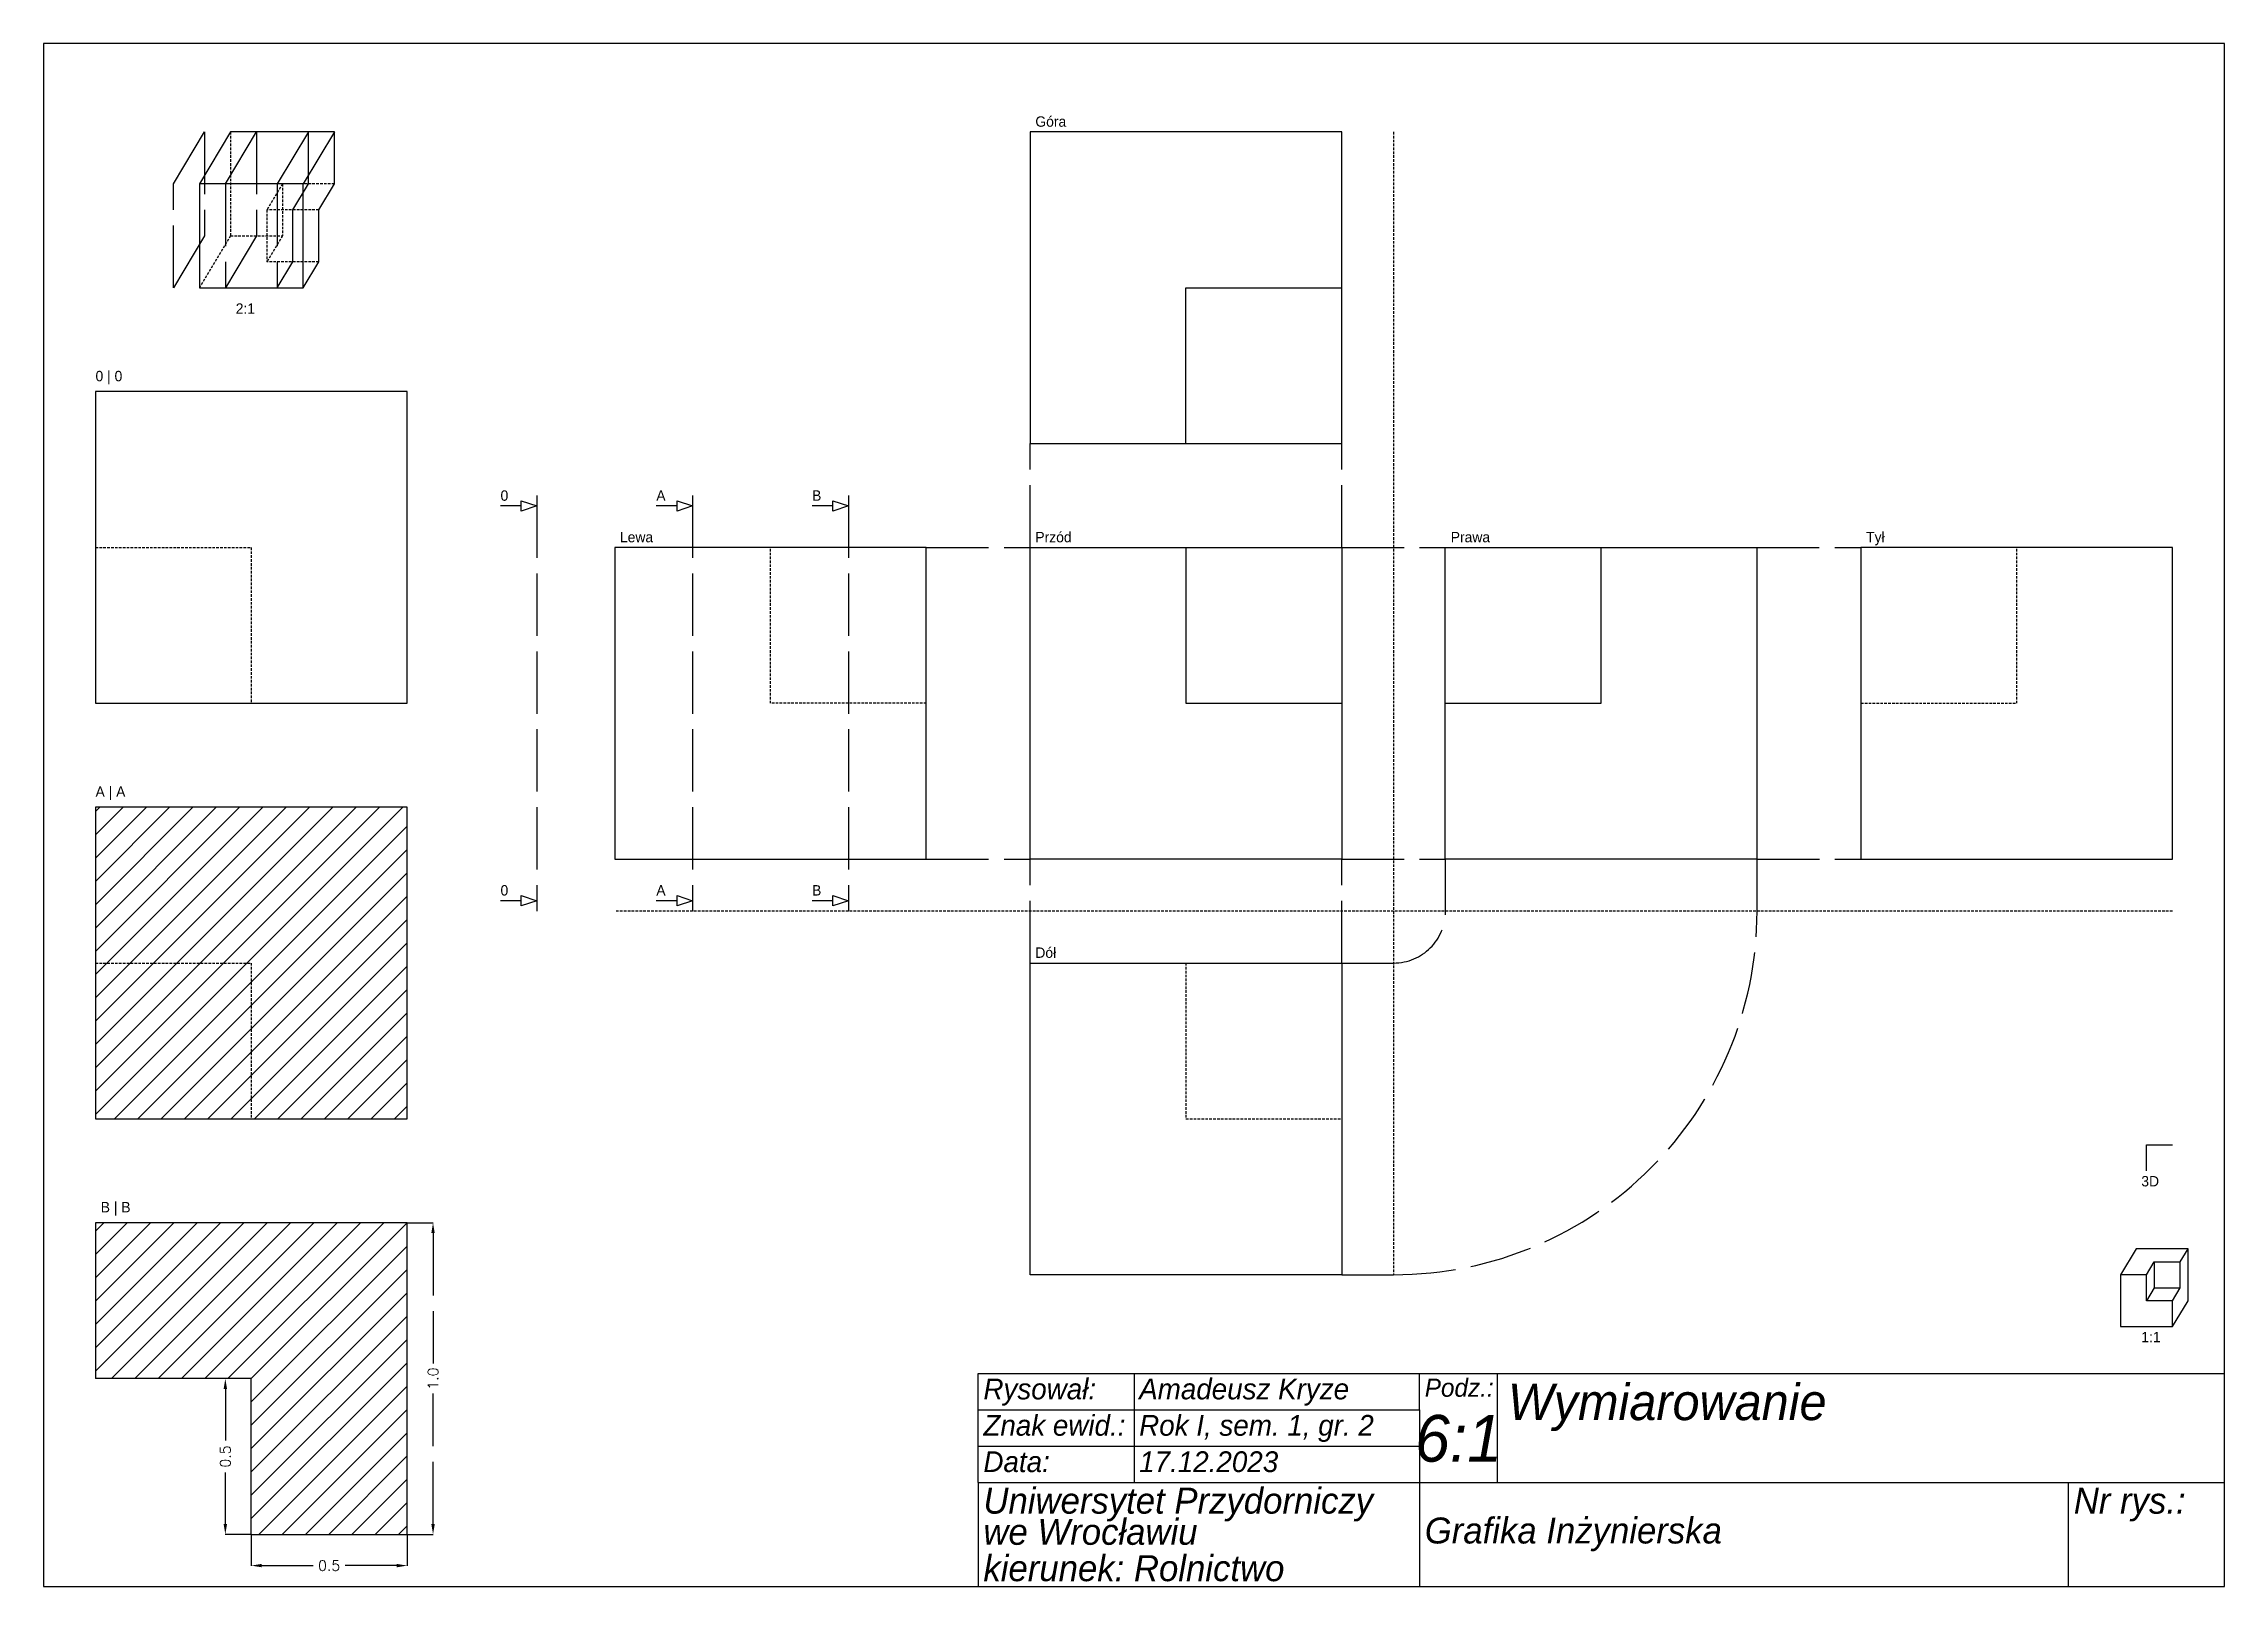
# Model space of a CAD drawing. Header units: inches. Extents: x 0 to 420, y 0 to 297.
import ezdxf

# ---------------------------------------------------------------- set-up
doc = ezdxf.new("R2010")
doc.units = ezdxf.units.IN
doc.linetypes.add('ACAD_ISO02W100', pattern=[15, 12, -3])
doc.linetypes.add('DASHED', pattern=[0.75, 0.5, -0.25])
for name, color, linetype in [('L0.5', 7, 'Continuous'), ('L0.5D', 253, 'DASHED'), ('Pomocnicze', 4, 'ACAD_ISO02W100'), ('Przekroje', 2, 'ACAD_ISO02W100'), ('Workspace', 254, 'Continuous')]:
    doc.layers.add(name, color=color, linetype=linetype)
doc.styles.get("Standard").update_dxf_attribs({"font": 'simplex.shx', "bigfont": '@extfont2.shx'})
doc.dimstyles.get("Standard").update_dxf_attribs({"dimtxt": 2, "dimasz": 2, "dimexe": 0.05, "dimexo": 0.05, "dimgap": 1, "dimtad": 0, "dimzin": 0, "dimdsep": 46, "dimtxsty": 'Standard', "dimcen": 2, "dimadec": 0, "dimazin": 3, "dimtfac": 1, "dimtofl": 0, "dimtmove": 0, "dimatfit": 3, "dimfxl": 1, "dimtolj": 1, "dimtzin": 0, "dimarcsym": 0})

# ---------------------------------------------------------------- blocks, each defined once
blk = doc.blocks.new('*D10')
at = {"layer": 'Przekroje', "color": 0, "lineweight": -2, "transparency": 16777216}
for p, q in [((39.95, 40), (34.95, 40)), ((35, 38), (35, 28.1)), ((35, 12), (35, 21.9)), ((39.95, 10), (34.95, 10))]:
    blk.add_line(p, q, dxfattribs=at)
at = {"layer": 'Przekroje', "color": 0, "transparency": 16777216}
for points in [[(34.67, 38), (35.33, 38), (35, 40)], [(34.67, 12), (35.33, 12), (35, 10)]]:
    blk.add_solid(points, dxfattribs=at)
at = {"layer": 'Przekroje', "color": 0, "transparency": 16777216, "insert": (35, 25), "char_height": 2, "attachment_point": 5, "rotation": 90}
blk.add_mtext('\\A1;{\\Fsimplex,@extfont2|c238;0.5}', dxfattribs=at)
blk = doc.blocks.new('*D11')
at = {"layer": 'Przekroje', "color": 0, "lineweight": -2, "transparency": 16777216}
for p, q in [((70.05, 70), (75.05, 70)), ((75, 68), (75, 42.9)), ((75, 12), (75, 37.1)), ((70.05, 10), (75.05, 10))]:
    blk.add_line(p, q, dxfattribs=at)
at = {"layer": 'Przekroje', "color": 0, "transparency": 16777216}
for points in [[(74.67, 68), (75.33, 68), (75, 70)], [(74.67, 12), (75.33, 12), (75, 10)]]:
    blk.add_solid(points, dxfattribs=at)
at = {"layer": 'Przekroje', "color": 0, "transparency": 16777216, "insert": (75, 40), "char_height": 2, "attachment_point": 5, "rotation": 90}
blk.add_mtext('\\A1;{\\Fsimplex,@extfont2|c238;1.0}', dxfattribs=at)
blk = doc.blocks.new('*D12')
at = {"layer": 'Przekroje', "color": 0, "lineweight": -2, "transparency": 16777216}
for p, q in [((40, 9.95), (40, 3.95)), ((70, 9.95), (70, 3.95)), ((42, 4), (51.9, 4)), ((68, 4), (58.1, 4))]:
    blk.add_line(p, q, dxfattribs=at)
at = {"layer": 'Przekroje', "color": 0, "transparency": 16777216}
for points in [[(42, 4.33), (42, 3.67), (40, 4)], [(68, 4.33), (68, 3.67), (70, 4)]]:
    blk.add_solid(points, dxfattribs=at)
at = {"layer": 'Przekroje', "color": 0, "transparency": 16777216, "insert": (55, 4), "char_height": 2, "attachment_point": 5}
blk.add_mtext('\\A1;{\\Fsimplex,@extfont2|c238;0.5}', dxfattribs=at)

msp = doc.modelspace()

# ---------------------------------------------------------------- hatches: boundary and pattern name
at = {"layer": 'Przekroje'}
h = msp.add_hatch(dxfattribs=at)
h.set_pattern_fill('ANSI31', color=256)
h.paths.add_polyline_path([(70, 150), (10, 150), (10, 120), (40, 120), (40, 90), (70, 90)])
h.paths.add_polyline_path([(40, 120), (10, 120), (10, 90), (40, 90)], flags=17)
h = msp.add_hatch(dxfattribs=at)
h.set_pattern_fill('ANSI31', color=256)
h.paths.add_polyline_path([(70, 70), (10, 70), (10, 40), (40, 40), (40, 10), (70, 10)])

# ---------------------------------------------------------------- linework, layer by layer
at = {"layer": 'L0.5'}
for p, q in [((56, 280), (36, 280)), ((56, 280), (50, 270)), ((56, 270), (56, 280)), ((250, 280), (190, 280)), ((190, 280), (190, 220)), ((250, 220), (250, 280)), ((53, 265), (56, 270)), ((53, 255), (53, 265)), ((220, 220), (220, 250)), ((220, 250), (250, 250)), ((70, 230), (10, 230)), ((10, 230), (10, 170)), ((70, 170), (70, 230)), ((190, 220), (250, 220)), ((190, 140), (190, 200)), ((190, 200), (250, 200)), ((220, 200), (220, 170)), ((250, 200), (250, 140)), ((269.946, 140), (269.946, 200)), ((269.946, 200), (329.946, 200)), ((300, 170), (300, 200)), ((329.946, 200), (329.946, 140)), ((410, 200), (350, 200)), ((350, 200), (350, 140)), ((410, 140), (410, 200)), ((10, 170), (70, 170)), ((220, 170), (250, 170)), ((269.946, 170), (300, 170)), ((70, 150), (10, 150)), ((10, 150), (10, 90)), ((70, 90), (70, 150)), ((250, 140), (190, 140)), ((329.946, 140), (269.946, 140)), ((350, 140), (410, 140)), ((190, 60), (190, 120)), ((190, 120), (250, 120)), ((250, 120), (250, 60)), ((10, 90), (70, 90)), ((70, 70), (10, 70)), ((10, 70), (10, 40)), ((70, 10), (70, 70)), ((250, 60), (190, 60)), ((40, 40), (10, 40)), ((40, 10), (40, 40)), ((40, 10), (70, 10))]:
    msp.add_line(p, q, dxfattribs=at)
msp.add_lwpolyline([(170, 140), (170, 200), (110, 200), (110, 140)], close=True, dxfattribs=at)
at = {"layer": 'L0.5', "elevation": 10}
msp.add_lwpolyline([(405, 80), (405, 85), (410, 85)], dxfattribs=at)
at = {"layer": 'L0.5D'}
for p, q in [((36, 280), (36, 260)), ((260, 280), (260, 60)), ((46, 270), (43, 265)), ((56, 270), (46, 270)), ((46, 270), (46, 260)), ((53, 265), (43, 265)), ((43, 265), (43, 255)), ((36, 260), (30, 250)), ((36, 260), (46, 260)), ((46, 260), (43, 255)), ((53, 255), (43, 255)), ((10, 200), (40, 200)), ((40, 200), (40, 170)), ((380, 170), (380, 200)), ((350, 170), (380, 170)), ((410, 130), (110, 130)), ((10, 120), (40, 120)), ((40, 120), (40, 90)), ((220, 120), (220, 90)), ((220, 90), (250, 90))]:
    msp.add_line(p, q, dxfattribs=at)
msp.add_lwpolyline([(170, 170), (140, 170), (140, 200)], dxfattribs=at)
at = {"layer": 'Pomocnicze'}
for p, q in [((190, 200), (190, 220)), ((250, 200), (250, 220)), ((170, 200), (190, 200)), ((250, 200), (269.946, 200)), ((329.946, 200), (350, 200)), ((170, 140), (190, 140)), ((190, 120), (190, 140)), ((250, 140), (269.946, 140)), ((250, 120), (250, 140)), ((270, 130), (270, 140)), ((330, 130), (330, 140)), ((330, 140), (350, 140)), ((250, 120), (260, 120)), ((250, 60), (260, 60))]:
    msp.add_line(p, q, dxfattribs=at)
for radius in [10, 70]:
    msp.add_arc((260, 130), radius, 270, 0, dxfattribs=at)
at = {"layer": 'Przekroje'}
for p, q in [((25, 270), (31, 280)), ((31, 280), (31, 260)), ((35, 270), (41, 280)), ((41, 280), (41, 260)), ((51, 280), (45, 270)), ((51, 270), (51, 280)), ((25, 250), (25, 270)), ((35, 270), (35, 250)), ((45, 270), (45, 250)), ((48, 265), (51, 270)), ((48, 255), (48, 265)), ((31, 260), (25, 250)), ((41, 260), (35, 250)), ((45, 250), (48, 255)), ((95, 210), (95, 130)), ((125, 210), (125, 130)), ((155, 210), (155, 130)), ((92, 208), (88, 208)), ((92, 208), (92, 209)), ((92, 209), (95, 208)), ((95, 208), (92, 207)), ((92, 207), (92, 208)), ((122, 208), (118, 208)), ((122, 208), (122, 209)), ((122, 209), (125, 208)), ((125, 208), (122, 207)), ((122, 207), (122, 208)), ((152, 208), (148, 208)), ((152, 208), (152, 209)), ((152, 209), (155, 208)), ((155, 208), (152, 207)), ((152, 207), (152, 208)), ((92, 132), (88, 132)), ((92, 132), (92, 133)), ((92, 133), (95, 132)), ((95, 132), (92, 131)), ((92, 131), (92, 132)), ((122, 132), (118, 132)), ((122, 132), (122, 133)), ((122, 133), (125, 132)), ((125, 132), (122, 131)), ((122, 131), (122, 132)), ((152, 132), (148, 132)), ((152, 132), (152, 133)), ((152, 133), (155, 132)), ((155, 132), (152, 131)), ((152, 131), (152, 132))]:
    msp.add_line(p, q, dxfattribs=at)
at = {"layer": 'Workspace'}
for p, q in [((420, 297), (0, 297)), ((0, 297), (0, 0)), ((420, 0), (420, 297)), ((36, 280), (30, 270)), ((50, 270), (30, 270)), ((30, 270), (30, 250)), ((50, 250), (50, 270)), ((50, 250), (53, 255)), ((30, 250), (50, 250)), ((403, 65), (400, 60)), ((413, 65), (403, 65)), ((411.5, 62.5), (413, 65)), ((413, 55), (413, 65)), ((405, 60), (400, 60)), ((400, 60), (400, 50)), ((405, 60), (406.5, 62.5)), ((405, 55), (405, 60)), ((406.5, 62.5), (411.5, 62.5)), ((406.5, 62.5), (406.5, 57.5)), ((411.5, 57.5), (411.5, 62.5)), ((406.5, 57.5), (405, 55)), ((410, 55), (405, 55)), ((406.5, 57.5), (411.5, 57.5)), ((410, 55), (411.5, 57.5)), ((410, 50), (410, 55)), ((410, 50), (413, 55)), ((400, 50), (410, 50)), ((180, 41), (420, 41)), ((180, 34), (180, 41)), ((210, 41), (210, 20)), ((265, 34), (265, 41)), ((280, 20), (280, 41)), ((180, 27), (180, 34)), ((180, 34), (265, 34)), ((265, 34), (265, 20)), ((180, 20), (180, 27)), ((180, 27), (265, 27)), ((180, 20), (420, 20)), ((180, 20), (180, 0)), ((265, 20), (265, 0)), ((390, 0), (390, 20)), ((0, 0), (420, 0))]:
    msp.add_line(p, q, dxfattribs=at)

# ---------------------------------------------------------------- texts
at = {"layer": 'L0.5', "insert": (404, 79), "char_height": 2, "attachment_point": 1}
msp.add_mtext_dynamic_manual_height_columns('{\\fosifont|b0|i0|c238|p0;3D}', width=7, gutter_width=1, heights=[0], dxfattribs=at)
at = {"layer": 'Pomocnicze', "char_height": 2, "attachment_point": 1}
for s, insert in [('{\\fosifont|b0|i0|c238|p0;Góra}', (191, 283)), ('{\\fosifont|b0|i0|c238|p0;Lewa}', (111, 203)), ('{\\fosifont|b0|i0|c238|p0;Przód}', (191, 203)), ('{\\fosifont|b0|i0|c238|p0;Prawa}', (271, 203)), ('{\\fosifont|b0|i0|c238|p0;Tył}', (351, 203)), ('{\\fosifont|b0|i0|c238|p0;Dół}', (191, 123))]:
    msp.add_mtext_dynamic_manual_height_columns(s, width=29, gutter_width=1, heights=[0], dxfattribs=dict(at, insert=insert))
at = {"layer": 'Przekroje', "char_height": 2, "attachment_point": 1}
for s, insert in [('{\\fosifont|b0|i0|c238|p0;0 | 0}', (10, 234)), ('{\\fosifont|b0|i0|c238|p0;0}', (88, 211)), ('{\\fosifont|b0|i0|c238|p0;A}', (118, 211)), ('{\\fosifont|b0|i0|c238|p0;B}', (148, 211)), ('{\\fosifont|b0|i0|c238|p0;A | A}', (10, 154)), ('{\\fosifont|b0|i0|c238|p0;0}', (88, 135)), ('{\\fosifont|b0|i0|c238|p0;A}', (118, 135)), ('{\\fosifont|b0|i0|c238|p0;B}', (148, 135)), ('{\\fosifont|b0|i0|c238|p0;B | B}', (11, 74))]:
    msp.add_mtext_dynamic_manual_height_columns(s, width=29, gutter_width=1, heights=[0], dxfattribs=dict(at, insert=insert))
at = {"layer": 'Workspace'}
for s, width, heights, insert, char_height, attachment_point in [('\\pxql;{\\fosifont|b0|i0|c238|p0;2:1}', 12, [4.667], (37, 247), 2, 1), ('\\pxql;{\\fosifont|b0|i0|c238|p0;1:1}', 12, [4.667], (404, 49), 2, 1), ('\\pxql;{\\fosifont|b0|i1|c0|p0;Amadeusz Kryze}', 54, [1.012], (211, 40), 4, 1), ('\\pxql;{\\fosifont|b0|i1|c238|p0;Podz.:}', 14, [1.012], (266, 40), 3.5, 1), ('\\pxql;{\\fosifont|b0|i1|c238|p0;Wymiarowanie}', 59, [1.012], (282, 39), 7, 1), ('\\pxql;{\\fosifont|b0|i1|c0|p0;Znak ewid.:}', 29, [1.012], (181, 33), 4, 1), ('\\pxql;{\\fosifont|b0|i1|c0|p0;Rok I\\fosifont|b0|i1|c238|p0;,\\fosifont|b0|i1|c0|p0; sem. 1\\fosifont|b0|i1|c238|p0;,\\fosifont|b0|i1|c0|p0; gr. 2 }', 54, [1.012], (211, 33), 4, 1), ('\\pxqc;{\\fosifont|b0|i1|c238|p0;6:1}', 15, [13], (265, 33), 9, 1), ('\\pxql;{\\fosifont|b0|i1|c0|p0;Data:}', 29, [1.012], (181, 26), 4, 1), ('\\pxql;{\\fosifont|b0|i1|c0|p0;17.12.2023}', 54, [1.012], (211, 26), 4, 1), ('\\pxql;{\\fosifont|b0|i1|c0|p0;Uniwersytet Przydorniczy}', 87, [6.506], (181, 19), 5, 1), ('\\pxql;{\\fosifont|b0|i1|c238|p0;Nr rys.:}', 29, [1.012], (391, 19), 5, 1), ('\\pxql;{\\fosifont|b0|i1|c0|p0;we Wroc\\fosifont|b0|i1|c238|p0;ł\\fosifont|b0|i1|c0|p0;awiu}', 84, [1.012], (181, 13), 5, 1), ('\\pxql;{\\fosifont|b0|i1|c238|p0;Grafika Inżynierska}', 122, [1.012], (266, 10), 5, 4), ('\\pxql;{\\fosifont|b0|i1|c0|p0;kierunek: Rolnictwo}', 84, [1.012], (181, 6), 5, 1)]:
    msp.add_mtext_dynamic_manual_height_columns(s, width=width, gutter_width=1, heights=heights, dxfattribs=dict(at, insert=insert, char_height=char_height, attachment_point=attachment_point))
at = {"layer": 'Workspace', "transparency": 33554687, "insert": (181, 40), "char_height": 4, "width": 28, "attachment_point": 1}
msp.add_mtext('\\pxql;{\\fosifont|b0|i1|c0|p0;Rysowa\\fosifont|b0|i1|c238|p0;ł\\fosifont|b0|i1|c0|p0;:}', dxfattribs=at)

# ---------------------------------------------------------------- dimensions: what is measured, and where the dimension line sits
at = {"layer": 'Przekroje'}
for base, p1, p2, text, picture, middle in [((75, 70), (70, 10), (70, 70), '{\\Fsimplex,@extfont2|c238;1.0}', '*D11', (75, 40)), ((35, 40), (40, 10), (40, 40), '{\\Fsimplex,@extfont2|c238;0.5}', '*D10', (35, 25))]:
    dim = msp.add_linear_dim(base=base, p1=p1, p2=p2, angle=90, text=text, dimstyle='Standard', dxfattribs=at)
    dim.commit()
    dim.dimension.update_dxf_attribs({"geometry": picture, "text_midpoint": middle})
dim = msp.add_linear_dim(base=(70, 4), p1=(40, 10), p2=(70, 10), text='{\\Fsimplex,@extfont2|c238;0.5}', dimstyle='Standard', dxfattribs=at)
dim.commit()
dim.dimension.update_dxf_attribs({"geometry": '*D12', "text_midpoint": (55, 4)})

doc.saveas('drawing.dxf')
